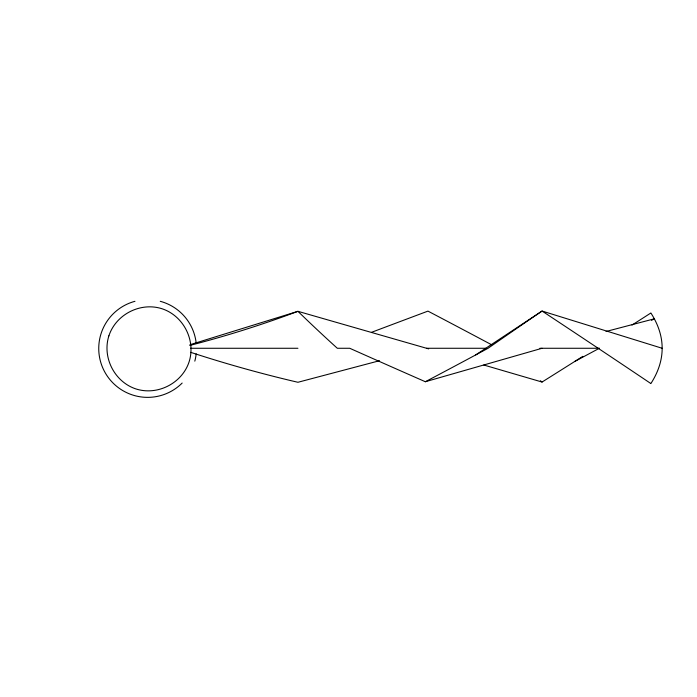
<?xml version="1.0" encoding="UTF-8"?>
<svg xmlns="http://www.w3.org/2000/svg" width="697" height="697" viewBox="0 0 697 697"><rect width="100%" height="100%" fill="white"/><g stroke="black" fill="none" stroke-linecap="round" stroke-linejoin="round"><path stroke-width="1.05" d="M475.711 354.921L542.057 311.036L662.15 348.273M483.796 365.01L542.057 382.043L548.94 377.722A501.953 18.253 -32.3 0 0 582.823 356.35M574.581 361.56L599.254 348.334M651.468 320.35L654.317 318.825L606.05 331.484M189.959 344.736L297.941 311.324L428.664 348.883M189.802 345.442A384.43 138.363 -17.5 0 0 297.933 311.315A493.746 166.4 43.8 0 0 337.322 348.273L349.737 348.273A454.278 14.811 23.7 0 0 425.353 381.729L542.057 348.273M379.517 360.715L297.941 382.278L291.738 380.832A427.54 141.36 14.4 0 1 190.734 352.342M190.577 348.273L297.941 348.273M426.581 348.273L485.94 348.273M539.896 348.273L599.403 348.273M540.358 380.754L542.057 382.043M196.188 353.815A48.86 48.86 0 0 1 194.811 361.151M182.161 383.054A48.86 48.86 0 0 1 105.291 372.93A48.86 48.86 0 0 1 134.965 301.304M160.258 301.304A48.86 48.86 0 0 1 196.188 343.185M371.457 332.347A499.592 10.629 -20.6 0 1 427.958 311.115A526.505 21.058 27.8 0 1 491.699 344.806M425.344 381.729A470.161 28.542 -27.5 0 0 488.066 348.273A462.73 31.295 -34.4 0 1 542.057 311.036A464.533 13.034 33.6 0 1 650.876 383.559A814.514 212.794 0 0 0 650.876 312.988A501.953 18.253 -32.3 0 1 631.996 325.072M108.898 335.815C101.971 357.317 114.5 381.904 135.959 388.943C157.461 395.861 182.048 383.333 189.087 361.874C196.014 340.371 183.485 315.785 162.018 308.745C140.515 301.827 115.929 314.347 108.898 335.815"/></g></svg>
